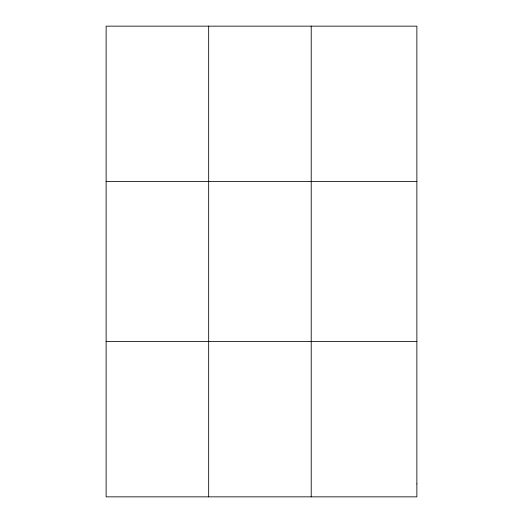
<?xml version="1.0" encoding="UTF-8"?>
<svg xmlns="http://www.w3.org/2000/svg" width="523" height="523" viewBox="0 0 523 523"><rect width="100%" height="100%" fill="white"/><g stroke="black" fill="none" stroke-linecap="round" stroke-linejoin="round"><path stroke-width="0.78" d="M208.67 26.15L208.67 496.85M311.218 26.15L311.218 496.85M106.13 181.481L416.87 181.481M106.13 341.519L416.87 341.519M416.87 483.906L416.87 496.85L106.13 496.85L106.13 26.15L416.87 26.15L416.87 483.906"/></g></svg>
